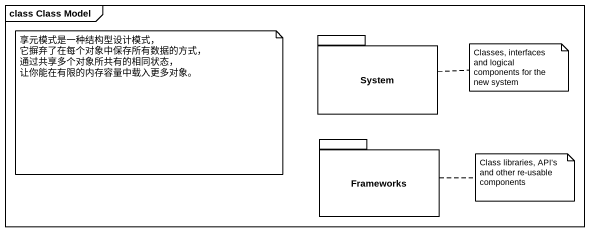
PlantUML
@startuml
mainframe class Class Model
package System {
}
package Frameworks {
}
note as N1
  享元模式是一种结构型设计模式， 它摒弃了在每个对象中保存所有数据的方式， 通过共享多个对象所共有的相同状态， 让你能在有限的内存容量中载入更多对象。
end note
note right of System : Classes, interfaces and logical components for the new system
note right of Frameworks : Class libraries, API's and other re-usable components
@enduml
